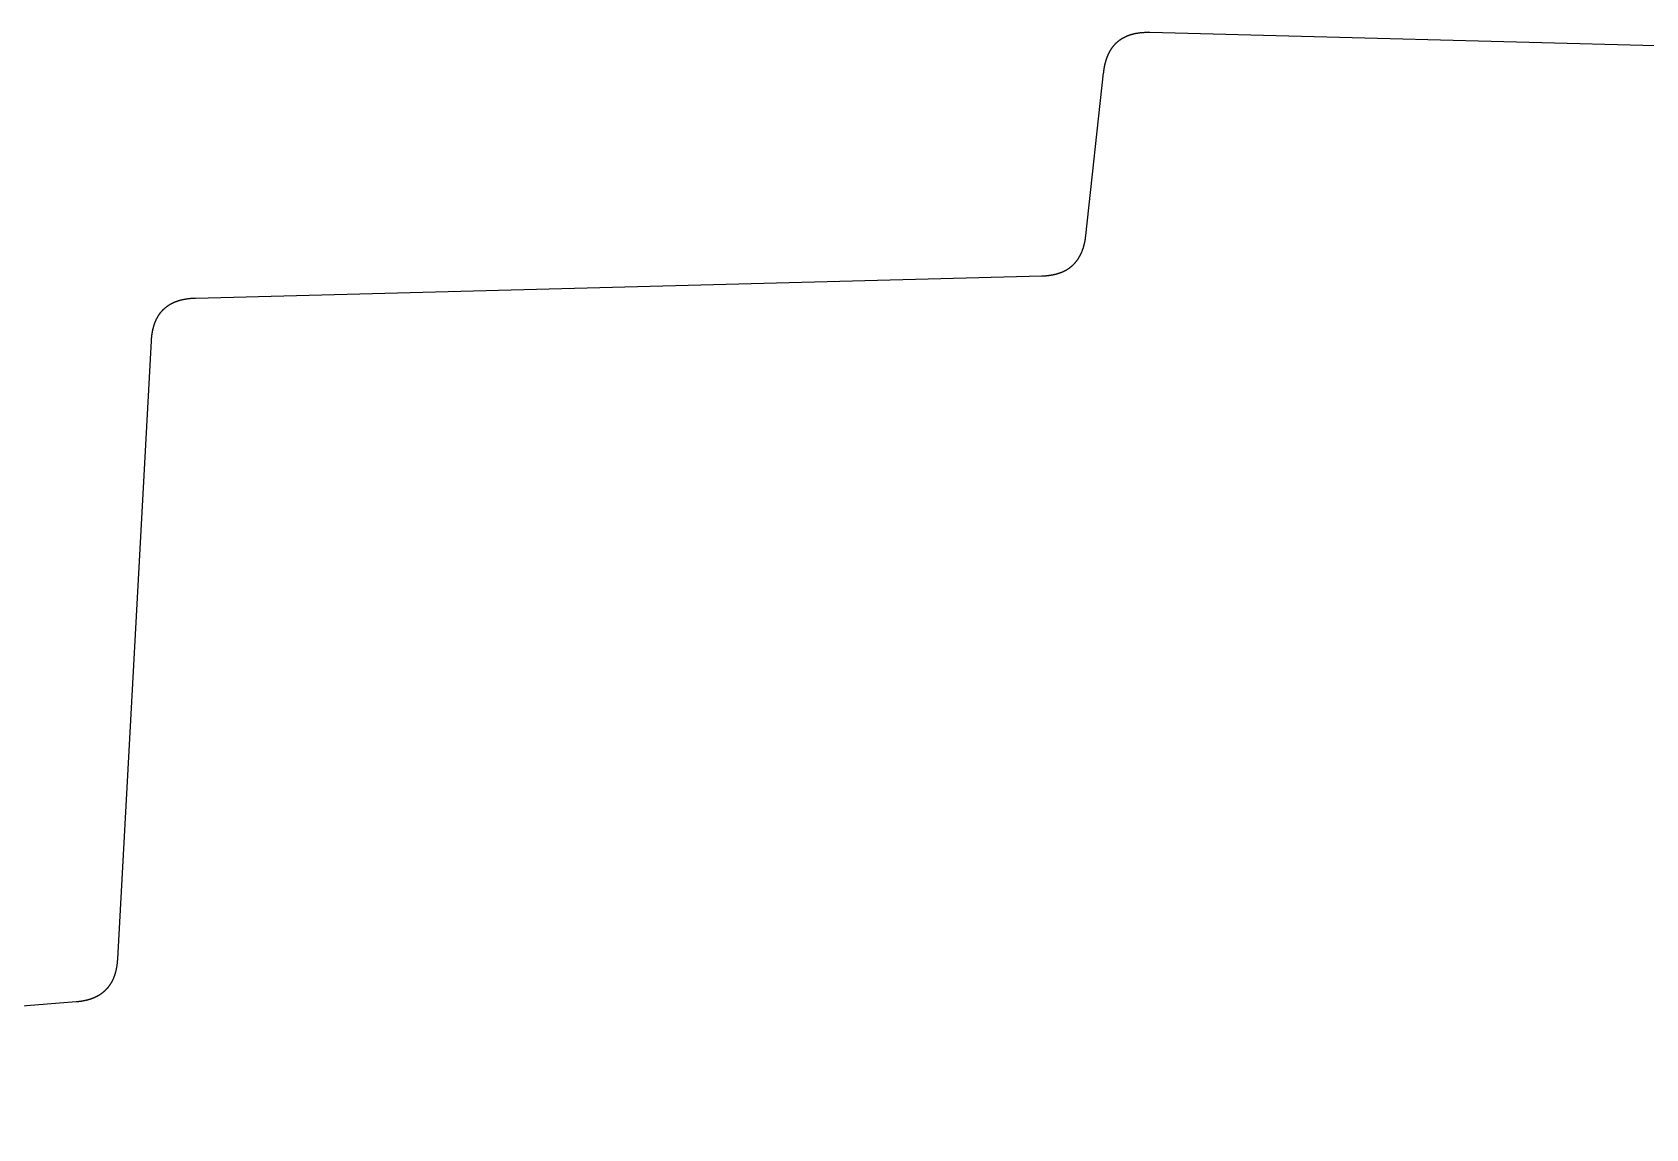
# Model space of a CAD drawing. Extents: x -174 to 104, y -42 to 61.
# Drawn here: x -138.63 to -103.08, y 36.51 to 60.67 of the extents above; entities that cross this region are included whole.
import ezdxf

# ---------------------------------------------------------------- set-up
doc = ezdxf.new("R2010")
doc.units = 0
doc.layers.add('BLACK', color=7, linetype='CONTINUOUS')

msp = doc.modelspace()

# ---------------------------------------------------------------- linework, layer by layer
at = {"layer": 'BLACK', "linetype": 'CONTINUOUS'}
for p, q in [((-114.754469, 60.431567), (-114.751723, 60.434261)), ((-114.751723, 60.434261), (-114.748965, 60.43694)), ((-114.748965, 60.43694), (-114.746194, 60.439604)), ((-114.746194, 60.439604), (-114.743411, 60.442251)), ((-114.743411, 60.442251), (-114.740614, 60.444884)), ((-114.740614, 60.444884), (-114.737805, 60.447501)), ((-114.737805, 60.447501), (-114.734983, 60.450103)), ((-114.734983, 60.450103), (-114.732148, 60.45269)), ((-114.732148, 60.45269), (-114.7293, 60.455261)), ((-114.7293, 60.455261), (-114.726439, 60.457817)), ((-114.726439, 60.457817), (-114.723564, 60.460358)), ((-114.723564, 60.460358), (-114.720677, 60.462884)), ((-114.720677, 60.462884), (-114.717777, 60.465395)), ((-114.717777, 60.465395), (-114.711937, 60.470371)), ((-114.711937, 60.470371), (-114.706043, 60.475288)), ((-114.706043, 60.475288), (-114.700097, 60.480145)), ((-114.700097, 60.480145), (-114.694096, 60.484942)), ((-114.694096, 60.484942), (-114.688042, 60.48968)), ((-114.688042, 60.48968), (-114.681933, 60.494359)), ((-114.681933, 60.494359), (-114.67577, 60.498979)), ((-114.67577, 60.498979), (-114.669551, 60.503541)), ((-114.669551, 60.503541), (-114.663277, 60.508044)), ((-114.663277, 60.508044), (-114.656947, 60.512489)), ((-114.656947, 60.512489), (-114.65056, 60.516875)), ((-114.65056, 60.516875), (-114.644117, 60.521204)), ((-114.644117, 60.521204), (-114.637616, 60.525475)), ((-114.637616, 60.525475), (-114.631058, 60.529687)), ((-114.631058, 60.529687), (-114.624441, 60.533842)), ((-114.624441, 60.533842), (-114.617766, 60.53794)), ((-114.617766, 60.53794), (-114.611032, 60.541979)), ((-114.611032, 60.541979), (-114.604238, 60.545962)), ((-114.604238, 60.545962), (-114.597384, 60.549886)), ((-114.597384, 60.549886), (-114.590469, 60.553753)), ((-114.590469, 60.553753), (-114.583493, 60.557563)), ((-114.583493, 60.557563), (-114.576456, 60.561315)), ((-114.576456, 60.561315), (-114.569356, 60.56501)), ((-114.569356, 60.56501), (-114.562193, 60.568647)), ((-114.562193, 60.568647), (-114.554967, 60.572226)), ((-114.554967, 60.572226), (-114.547677, 60.575748)), ((-114.547677, 60.575748), (-114.540323, 60.579212)), ((-114.540323, 60.579212), (-114.532904, 60.582618)), ((-114.532904, 60.582618), (-114.525419, 60.585966)), ((-114.525419, 60.585966), (-114.517867, 60.589256)), ((-114.517867, 60.589256), (-114.510249, 60.592488)), ((-114.510249, 60.592488), (-114.502564, 60.595661)), ((-114.502564, 60.595661), (-114.49481, 60.598776)), ((-114.49481, 60.598776), (-114.486988, 60.601833)), ((-114.486988, 60.601833), (-114.479096, 60.60483)), ((-114.479096, 60.60483), (-114.471134, 60.607768)), ((-114.471134, 60.607768), (-114.463102, 60.610648)), ((-114.463102, 60.610648), (-114.454998, 60.613467)), ((-114.454998, 60.613467), (-114.446823, 60.616227)), ((-114.446823, 60.616227), (-114.438574, 60.618927)), ((-114.438574, 60.618927), (-114.430253, 60.621566)), ((-114.430253, 60.621566), (-114.421857, 60.624146)), ((-114.421857, 60.624146), (-114.413387, 60.626664)), ((-114.413387, 60.626664), (-114.404841, 60.629121)), ((-114.404841, 60.629121), (-114.396219, 60.631517)), ((-114.396219, 60.631517), (-114.38752, 60.633851)), ((-114.38752, 60.633851), (-114.378744, 60.636122)), ((-114.378744, 60.636122), (-114.369889, 60.638332)), ((-114.369889, 60.638332), (-114.360955, 60.640478)), ((-114.360955, 60.640478), (-114.351942, 60.642562)), ((-114.351942, 60.642562), (-114.342848, 60.644581)), ((-114.342848, 60.644581), (-114.333673, 60.646537)), ((-114.333673, 60.646537), (-114.324415, 60.648428)), ((-114.324415, 60.648428), (-114.315075, 60.650255)), ((-114.315075, 60.650255), (-114.305652, 60.652016)), ((-114.305652, 60.652016), (-114.296144, 60.653712)), ((-114.296144, 60.653712), (-114.286551, 60.655341)), ((-114.286551, 60.655341), (-114.276872, 60.656904)), ((-114.276872, 60.656904), (-114.267106, 60.658399)), ((-114.267106, 60.658399), (-114.257253, 60.659827)), ((-114.257253, 60.659827), (-114.247311, 60.661187)), ((-114.247311, 60.661187), (-114.237281, 60.662478)), ((-114.237281, 60.662478), (-114.22716, 60.6637)), ((-114.22716, 60.6637), (-114.216949, 60.664852)), ((-114.216949, 60.664852), (-114.206646, 60.665934)), ((-114.206646, 60.665934), (-114.196251, 60.666945)), ((-114.196251, 60.666945), (-114.185763, 60.667884)), ((-114.185763, 60.667884), (-114.175181, 60.668752)), ((-114.175181, 60.668752), (-114.164503, 60.669547)), ((-114.164503, 60.669547), (-114.15373, 60.670268)), ((-114.15373, 60.670268), (-114.142861, 60.670916)), ((-114.142861, 60.670916), (-114.131894, 60.67149)), ((-114.131894, 60.67149), (-114.120829, 60.671988)), ((-114.120829, 60.671988), (-114.109664, 60.672411)), ((-114.109664, 60.672411), (-114.0984, 60.672757)), ((-114.0984, 60.672757), (-114.087034, 60.673026)), ((-114.087034, 60.673026), (-114.075567, 60.673218)), ((-114.075567, 60.673218), (-114.063997, 60.673331)), ((-114.063997, 60.673331), (-114.052324, 60.673365)), ((-114.052324, 60.673365), (-114.040546, 60.673319)), ((-114.040546, 60.673319), (-114.028663, 60.673193)), ((-114.028663, 60.673193), (-114.016673, 60.672985)), ((-114.016673, 60.672985), (-114.006506, 60.672747)), ((-114.006506, 60.672747), (-95.837773, 60.196982)), ((-114.966645, 60.073157), (-114.965146, 60.077745)), ((-114.965146, 60.077745), (-114.963635, 60.082304)), ((-114.963635, 60.082304), (-114.96211, 60.086846)), ((-114.96211, 60.086846), (-114.960572, 60.091358)), ((-114.960572, 60.091358), (-114.95902, 60.095854)), ((-114.95902, 60.095854), (-114.957456, 60.100321)), ((-114.957456, 60.100321), (-114.955877, 60.104771)), ((-114.955877, 60.104771), (-114.954287, 60.109193)), ((-114.954287, 60.109193), (-114.952681, 60.113597)), ((-114.952681, 60.113597), (-114.951065, 60.117975)), ((-114.951065, 60.117975), (-114.949433, 60.122334)), ((-114.949433, 60.122334), (-114.947791, 60.126667)), ((-114.947791, 60.126667), (-114.946133, 60.130982)), ((-114.946133, 60.130982), (-114.944464, 60.135271)), ((-114.944464, 60.135271), (-114.942781, 60.139542)), ((-114.942781, 60.139542), (-114.941086, 60.143787)), ((-114.941086, 60.143787), (-114.939377, 60.148015)), ((-114.939377, 60.148015), (-114.937656, 60.152217)), ((-114.937656, 60.152217), (-114.935921, 60.156401)), ((-114.935921, 60.156401), (-114.934175, 60.16056)), ((-114.934175, 60.16056), (-114.932415, 60.164702)), ((-114.932415, 60.164702), (-114.930643, 60.168818)), ((-114.930643, 60.168818), (-114.928857, 60.172918)), ((-114.928857, 60.172918), (-114.927061, 60.176992)), ((-114.927061, 60.176992), (-114.925249, 60.181049)), ((-114.925249, 60.181049), (-114.923427, 60.185081)), ((-114.923427, 60.185081), (-114.921591, 60.189097)), ((-114.921591, 60.189097), (-114.919744, 60.193088)), ((-114.919744, 60.193088), (-114.917882, 60.197063)), ((-114.917882, 60.197063), (-114.91601, 60.201012)), ((-114.91601, 60.201012), (-114.914124, 60.204946)), ((-114.914124, 60.204946), (-114.912227, 60.208855)), ((-114.912227, 60.208855), (-114.910315, 60.212748)), ((-114.910315, 60.212748), (-114.908393, 60.216617)), ((-114.908393, 60.216617), (-114.906457, 60.22047)), ((-114.906457, 60.22047), (-114.904511, 60.224299)), ((-114.904511, 60.224299), (-114.90255, 60.228112)), ((-114.90255, 60.228112), (-114.900578, 60.231901)), ((-114.900578, 60.231901), (-114.898593, 60.235675)), ((-114.898593, 60.235675), (-114.896597, 60.239425)), ((-114.896597, 60.239425), (-114.894587, 60.243159)), ((-114.894587, 60.243159), (-114.892566, 60.24687)), ((-114.892566, 60.24687), (-114.890532, 60.250566)), ((-114.890532, 60.250566), (-114.888487, 60.254239)), ((-114.888487, 60.254239), (-114.886428, 60.257895)), ((-114.886428, 60.257895), (-114.884358, 60.26153)), ((-114.884358, 60.26153), (-114.882275, 60.265149)), ((-114.882275, 60.265149), (-114.880181, 60.268745)), ((-114.880181, 60.268745), (-114.878073, 60.272326)), ((-114.878073, 60.272326), (-114.875955, 60.275885)), ((-114.875955, 60.275885), (-114.873823, 60.279429)), ((-114.873823, 60.279429), (-114.87168, 60.28295)), ((-114.87168, 60.28295), (-114.869524, 60.286457)), ((-114.869524, 60.286457), (-114.867357, 60.289942)), ((-114.867357, 60.289942), (-114.865176, 60.293411)), ((-114.865176, 60.293411), (-114.862985, 60.296859)), ((-114.862985, 60.296859), (-114.86078, 60.300292)), ((-114.86078, 60.300292), (-114.858565, 60.303704)), ((-114.858565, 60.303704), (-114.856336, 60.3071)), ((-114.856336, 60.3071), (-114.854096, 60.310476)), ((-114.854096, 60.310476), (-114.851843, 60.313836)), ((-114.851843, 60.313836), (-114.849579, 60.317177)), ((-114.849579, 60.317177), (-114.847301, 60.320501)), ((-114.847301, 60.320501), (-114.845013, 60.323806)), ((-114.845013, 60.323806), (-114.842712, 60.327095)), ((-114.842712, 60.327095), (-114.840399, 60.330365)), ((-114.840399, 60.330365), (-114.838073, 60.333619)), ((-114.838073, 60.333619), (-114.835737, 60.336854)), ((-114.835737, 60.336854), (-114.833386, 60.340073)), ((-114.833386, 60.340073), (-114.831025, 60.343273)), ((-114.831025, 60.343273), (-114.828651, 60.346458)), ((-114.828651, 60.346458), (-114.826266, 60.349624)), ((-114.826266, 60.349624), (-114.823867, 60.352774)), ((-114.823867, 60.352774), (-114.821457, 60.355906)), ((-114.821457, 60.355906), (-114.819034, 60.359022)), ((-114.819034, 60.359022), (-114.8166, 60.36212)), ((-114.8166, 60.36212), (-114.814153, 60.365202)), ((-114.814153, 60.365202), (-114.811694, 60.368267)), ((-114.811694, 60.368267), (-114.809222, 60.371316)), ((-114.809222, 60.371316), (-114.806739, 60.374347)), ((-114.806739, 60.374347), (-114.804243, 60.377362)), ((-114.804243, 60.377362), (-114.801735, 60.38036)), ((-114.801735, 60.38036), (-114.799214, 60.383343)), ((-114.799214, 60.383343), (-114.796682, 60.386308)), ((-114.796682, 60.386308), (-114.794137, 60.389257)), ((-114.794137, 60.389257), (-114.79158, 60.39219)), ((-114.79158, 60.39219), (-114.78901, 60.395107)), ((-114.78901, 60.395107), (-114.786428, 60.398007)), ((-114.786428, 60.398007), (-114.783833, 60.400892)), ((-114.783833, 60.400892), (-114.781227, 60.403759)), ((-114.781227, 60.403759), (-114.778607, 60.406612)), ((-114.778607, 60.406612), (-114.775975, 60.409447)), ((-114.775975, 60.409447), (-114.773331, 60.412268)), ((-114.773331, 60.412268), (-114.770674, 60.415072)), ((-114.770674, 60.415072), (-114.768004, 60.417861)), ((-114.768004, 60.417861), (-114.765323, 60.420633)), ((-114.765323, 60.420633), (-114.762628, 60.42339)), ((-114.762628, 60.42339), (-114.759921, 60.426131)), ((-114.759921, 60.426131), (-114.757201, 60.428857)), ((-114.757201, 60.428857), (-114.754469, 60.431567)), ((-115.419552, 56.195454), (-115.026739, 59.781964)), ((-115.026739, 59.781964), (-115.026068, 59.787996)), ((-115.026068, 59.787996), (-115.02538, 59.794007)), ((-115.02538, 59.794007), (-115.024676, 59.799979)), ((-115.024676, 59.799979), (-115.023954, 59.805931)), ((-115.023954, 59.805931), (-115.023216, 59.811845)), ((-115.023216, 59.811845), (-115.022461, 59.817739)), ((-115.022461, 59.817739), (-115.02169, 59.823595)), ((-115.02169, 59.823595), (-115.020902, 59.829431)), ((-115.020902, 59.829431), (-115.020099, 59.835229)), ((-115.020099, 59.835229), (-115.019278, 59.841008)), ((-115.019278, 59.841008), (-115.018443, 59.846749)), ((-115.018443, 59.846749), (-115.01759, 59.85247)), ((-115.01759, 59.85247), (-115.016722, 59.858155)), ((-115.016722, 59.858155), (-115.015837, 59.86382)), ((-115.015837, 59.86382), (-115.014938, 59.869449)), ((-115.014938, 59.869449), (-115.014021, 59.875058)), ((-115.014021, 59.875058), (-115.01309, 59.880632)), ((-115.01309, 59.880632), (-115.012142, 59.886185)), ((-115.012142, 59.886185), (-115.011179, 59.891703)), ((-115.011179, 59.891703), (-115.0102, 59.897202)), ((-115.0102, 59.897202), (-115.009207, 59.902666)), ((-115.009207, 59.902666), (-115.008197, 59.90811)), ((-115.008197, 59.90811), (-115.007173, 59.913519)), ((-115.007173, 59.913519), (-115.006132, 59.918909)), ((-115.006132, 59.918909), (-115.005077, 59.924265)), ((-115.005077, 59.924265), (-115.004006, 59.929602)), ((-115.004006, 59.929602), (-115.002922, 59.934904)), ((-115.002922, 59.934904), (-115.00182, 59.940188)), ((-115.00182, 59.940188), (-115.000706, 59.945438)), ((-115.000706, 59.945438), (-114.999574, 59.950669)), ((-114.999574, 59.950669), (-114.99843, 59.955866)), ((-114.99843, 59.955866), (-114.997269, 59.961045)), ((-114.997269, 59.961045), (-114.996095, 59.966191)), ((-114.996095, 59.966191), (-114.994905, 59.971318)), ((-114.994905, 59.971318), (-114.993702, 59.976412)), ((-114.993702, 59.976412), (-114.992483, 59.981488)), ((-114.992483, 59.981488), (-114.991251, 59.986531)), ((-114.991251, 59.986531), (-114.990003, 59.991557)), ((-114.990003, 59.991557), (-114.988742, 59.99655)), ((-114.988742, 59.99655), (-114.987465, 60.001524)), ((-114.987465, 60.001524), (-114.986176, 60.006467)), ((-114.986176, 60.006467), (-114.98487, 60.011392)), ((-114.98487, 60.011392), (-114.983553, 60.016286)), ((-114.983553, 60.016286), (-114.982219, 60.021161)), ((-114.982219, 60.021161), (-114.980873, 60.026006)), ((-114.980873, 60.026006), (-114.979511, 60.030832)), ((-114.979511, 60.030832), (-114.978138, 60.035628)), ((-114.978138, 60.035628), (-114.976748, 60.040406)), ((-114.976748, 60.040406), (-114.975347, 60.045153)), ((-114.975347, 60.045153), (-114.97393, 60.049883)), ((-114.97393, 60.049883), (-114.972501, 60.054583)), ((-114.972501, 60.054583), (-114.971056, 60.059265)), ((-114.971056, 60.059265), (-114.9696, 60.063917)), ((-114.9696, 60.063917), (-114.968128, 60.068552)), ((-114.968128, 60.068552), (-114.966645, 60.073157)), ((-115.423582, 56.161719), (-115.42213, 56.173238)), ((-115.42213, 56.173238), (-115.420744, 56.184867)), ((-115.420744, 56.184867), (-115.419552, 56.195454)), ((-115.519771, 55.80518), (-115.516173, 55.813218)), ((-115.516173, 55.813218), (-115.512626, 55.821335)), ((-115.512626, 55.821335), (-115.509131, 55.829533)), ((-115.509131, 55.829533), (-115.505689, 55.837812)), ((-115.505689, 55.837812), (-115.5023, 55.846173)), ((-115.5023, 55.846173), (-115.498963, 55.854617)), ((-115.498963, 55.854617), (-115.49568, 55.863144)), ((-115.49568, 55.863144), (-115.49245, 55.871756)), ((-115.49245, 55.871756), (-115.489273, 55.880452)), ((-115.489273, 55.880452), (-115.486151, 55.889234)), ((-115.486151, 55.889234), (-115.483083, 55.898103)), ((-115.483083, 55.898103), (-115.480069, 55.907058)), ((-115.480069, 55.907058), (-115.477111, 55.916102)), ((-115.477111, 55.916102), (-115.474207, 55.925235)), ((-115.474207, 55.925235), (-115.471359, 55.934457)), ((-115.471359, 55.934457), (-115.468567, 55.94377)), ((-115.468567, 55.94377), (-115.465831, 55.953174)), ((-115.465831, 55.953174), (-115.463152, 55.96267)), ((-115.463152, 55.96267), (-115.46053, 55.972259)), ((-115.46053, 55.972259), (-115.457966, 55.981941)), ((-115.457966, 55.981941), (-115.455459, 55.991718)), ((-115.455459, 55.991718), (-115.45301, 56.001591)), ((-115.45301, 56.001591), (-115.45062, 56.01156)), ((-115.45062, 56.01156), (-115.448289, 56.021626)), ((-115.448289, 56.021626), (-115.446018, 56.03179)), ((-115.446018, 56.03179), (-115.443807, 56.042052)), ((-115.443807, 56.042052), (-115.441656, 56.052415)), ((-115.441656, 56.052415), (-115.439566, 56.062878)), ((-115.439566, 56.062878), (-115.437537, 56.073442)), ((-115.437537, 56.073442), (-115.435571, 56.084109)), ((-115.435571, 56.084109), (-115.433667, 56.094879)), ((-115.433667, 56.094879), (-115.431825, 56.105753)), ((-115.431825, 56.105753), (-115.430048, 56.116733)), ((-115.430048, 56.116733), (-115.428334, 56.127818)), ((-115.428334, 56.127818), (-115.426685, 56.13901)), ((-115.426685, 56.13901), (-115.4251, 56.15031)), ((-115.4251, 56.15031), (-115.423582, 56.161719)), ((-115.820209, 55.453977), (-115.816844, 55.456104)), ((-115.816844, 55.456104), (-115.813496, 55.458243)), ((-115.813496, 55.458243), (-115.810162, 55.460398)), ((-115.810162, 55.460398), (-115.806845, 55.462566)), ((-115.806845, 55.462566), (-115.803541, 55.464749)), ((-115.803541, 55.464749), (-115.800254, 55.466945)), ((-115.800254, 55.466945), (-115.796981, 55.469155)), ((-115.796981, 55.469155), (-115.793724, 55.471379)), ((-115.793724, 55.471379), (-115.79048, 55.473618)), ((-115.79048, 55.473618), (-115.787253, 55.47587)), ((-115.787253, 55.47587), (-115.784039, 55.478137)), ((-115.784039, 55.478137), (-115.780841, 55.480417)), ((-115.780841, 55.480417), (-115.777656, 55.482712)), ((-115.777656, 55.482712), (-115.774488, 55.48502)), ((-115.774488, 55.48502), (-115.771333, 55.487343)), ((-115.771333, 55.487343), (-115.768193, 55.48968)), ((-115.768193, 55.48968), (-115.765067, 55.492032)), ((-115.765067, 55.492032), (-115.761956, 55.494397)), ((-115.761956, 55.494397), (-115.758859, 55.496776)), ((-115.758859, 55.496776), (-115.755777, 55.49917)), ((-115.755777, 55.49917), (-115.752709, 55.501578)), ((-115.752709, 55.501578), (-115.749655, 55.504)), ((-115.749655, 55.504), (-115.746615, 55.506437)), ((-115.746615, 55.506437), (-115.74359, 55.508888)), ((-115.74359, 55.508888), (-115.740578, 55.511353)), ((-115.740578, 55.511353), (-115.737581, 55.513832)), ((-115.737581, 55.513832), (-115.734597, 55.516326)), ((-115.734597, 55.516326), (-115.731627, 55.518835)), ((-115.731627, 55.518835), (-115.728672, 55.521358)), ((-115.728672, 55.521358), (-115.72573, 55.523895)), ((-115.72573, 55.523895), (-115.722802, 55.526446)), ((-115.722802, 55.526446), (-115.719888, 55.529013)), ((-115.719888, 55.529013), (-115.716987, 55.531594)), ((-115.716987, 55.531594), (-115.7141, 55.534189)), ((-115.7141, 55.534189), (-115.711227, 55.536799)), ((-115.711227, 55.536799), (-115.708368, 55.539424)), ((-115.708368, 55.539424), (-115.705522, 55.542063)), ((-115.705522, 55.542063), (-115.69987, 55.547386)), ((-115.69987, 55.547386), (-115.694273, 55.552768)), ((-115.694273, 55.552768), (-115.688729, 55.55821)), ((-115.688729, 55.55821), (-115.683238, 55.563711)), ((-115.683238, 55.563711), (-115.677801, 55.569273)), ((-115.677801, 55.569273), (-115.672416, 55.574895)), ((-115.672416, 55.574895), (-115.667084, 55.580578)), ((-115.667084, 55.580578), (-115.661804, 55.586322)), ((-115.661804, 55.586322), (-115.656576, 55.592127)), ((-115.656576, 55.592127), (-115.6514, 55.597995)), ((-115.6514, 55.597995), (-115.646276, 55.603924)), ((-115.646276, 55.603924), (-115.641203, 55.609917)), ((-115.641203, 55.609917), (-115.636182, 55.615973)), ((-115.636182, 55.615973), (-115.631212, 55.622092)), ((-115.631212, 55.622092), (-115.626293, 55.628275)), ((-115.626293, 55.628275), (-115.621425, 55.634523)), ((-115.621425, 55.634523), (-115.616607, 55.640836)), ((-115.616607, 55.640836), (-115.611841, 55.647214)), ((-115.611841, 55.647214), (-115.607125, 55.653658)), ((-115.607125, 55.653658), (-115.60246, 55.660169)), ((-115.60246, 55.660169), (-115.597846, 55.666746)), ((-115.597846, 55.666746), (-115.593281, 55.673391)), ((-115.593281, 55.673391), (-115.588768, 55.680104)), ((-115.588768, 55.680104), (-115.584304, 55.686885)), ((-115.584304, 55.686885), (-115.579892, 55.693736)), ((-115.579892, 55.693736), (-115.575529, 55.700656)), ((-115.575529, 55.700656), (-115.571217, 55.707646)), ((-115.571217, 55.707646), (-115.566955, 55.714707)), ((-115.566955, 55.714707), (-115.562744, 55.721839)), ((-115.562744, 55.721839), (-115.558583, 55.729043)), ((-115.558583, 55.729043), (-115.554473, 55.73632)), ((-115.554473, 55.73632), (-115.550413, 55.74367)), ((-115.550413, 55.74367), (-115.546404, 55.751094)), ((-115.546404, 55.751094), (-115.542446, 55.758592)), ((-115.542446, 55.758592), (-115.538539, 55.766165)), ((-115.538539, 55.766165), (-115.534683, 55.773814)), ((-115.534683, 55.773814), (-115.530878, 55.781539)), ((-115.530878, 55.781539), (-115.527124, 55.789342)), ((-115.527124, 55.789342), (-115.523422, 55.797222)), ((-115.523422, 55.797222), (-115.519771, 55.80518)), ((-135.034685, 54.816375), (-116.38743, 55.30467)), ((-116.38743, 55.30467), (-116.381504, 55.304835)), ((-116.381504, 55.304835), (-116.375596, 55.30502)), ((-116.375596, 55.30502), (-116.369724, 55.305224)), ((-116.369724, 55.305224), (-116.363869, 55.305447)), ((-116.363869, 55.305447), (-116.358049, 55.305688)), ((-116.358049, 55.305688), (-116.352247, 55.305949)), ((-116.352247, 55.305949), (-116.346479, 55.306229)), ((-116.346479, 55.306229), (-116.340729, 55.306528)), ((-116.340729, 55.306528), (-116.335014, 55.306844)), ((-116.335014, 55.306844), (-116.329316, 55.307181)), ((-116.329316, 55.307181), (-116.323651, 55.307535)), ((-116.323651, 55.307535), (-116.318004, 55.307908)), ((-116.318004, 55.307908), (-116.312391, 55.308299)), ((-116.312391, 55.308299), (-116.306795, 55.308708)), ((-116.306795, 55.308708), (-116.301232, 55.309136)), ((-116.301232, 55.309136), (-116.295687, 55.309582)), ((-116.295687, 55.309582), (-116.290174, 55.310045)), ((-116.290174, 55.310045), (-116.284679, 55.310528)), ((-116.284679, 55.310528), (-116.279216, 55.311027)), ((-116.279216, 55.311027), (-116.27377, 55.311545)), ((-116.27377, 55.311545), (-116.268356, 55.31208)), ((-116.268356, 55.31208), (-116.26296, 55.312633)), ((-116.26296, 55.312633), (-116.257595, 55.313204)), ((-116.257595, 55.313204), (-116.252247, 55.313792)), ((-116.252247, 55.313792), (-116.24693, 55.314398)), ((-116.24693, 55.314398), (-116.24163, 55.315021)), ((-116.24163, 55.315021), (-116.236362, 55.315661)), ((-116.236362, 55.315661), (-116.23111, 55.316319)), ((-116.23111, 55.316319), (-116.225889, 55.316994)), ((-116.225889, 55.316994), (-116.220684, 55.317686)), ((-116.220684, 55.317686), (-116.215511, 55.318395)), ((-116.215511, 55.318395), (-116.210353, 55.319122)), ((-116.210353, 55.319122), (-116.205226, 55.319864)), ((-116.205226, 55.319864), (-116.200115, 55.320624)), ((-116.200115, 55.320624), (-116.195034, 55.321401)), ((-116.195034, 55.321401), (-116.18997, 55.322195)), ((-116.18997, 55.322195), (-116.184935, 55.323004)), ((-116.184935, 55.323004), (-116.179916, 55.323831)), ((-116.179916, 55.323831), (-116.174926, 55.324674)), ((-116.174926, 55.324674), (-116.169953, 55.325534)), ((-116.169953, 55.325534), (-116.165008, 55.32641)), ((-116.165008, 55.32641), (-116.16008, 55.327303)), ((-116.16008, 55.327303), (-116.15518, 55.328211)), ((-116.15518, 55.328211), (-116.150296, 55.329136)), ((-116.150296, 55.329136), (-116.14544, 55.330077)), ((-116.14544, 55.330077), (-116.1406, 55.331035)), ((-116.1406, 55.331035), (-116.135789, 55.332008)), ((-116.135789, 55.332008), (-116.130993, 55.332998)), ((-116.130993, 55.332998), (-116.126224, 55.334002)), ((-116.126224, 55.334002), (-116.121472, 55.335024)), ((-116.121472, 55.335024), (-116.116746, 55.336061)), ((-116.116746, 55.336061), (-116.112037, 55.337114)), ((-116.112037, 55.337114), (-116.107354, 55.338182)), ((-116.107354, 55.338182), (-116.102687, 55.339267)), ((-116.102687, 55.339267), (-116.098047, 55.340366)), ((-116.098047, 55.340366), (-116.093422, 55.341482)), ((-116.093422, 55.341482), (-116.088824, 55.342613)), ((-116.088824, 55.342613), (-116.084241, 55.34376)), ((-116.084241, 55.34376), (-116.079684, 55.344921)), ((-116.079684, 55.344921), (-116.075142, 55.346099)), ((-116.075142, 55.346099), (-116.070626, 55.347291)), ((-116.070626, 55.347291), (-116.066126, 55.3485)), ((-116.066126, 55.3485), (-116.061651, 55.349723)), ((-116.061651, 55.349723), (-116.057191, 55.350962)), ((-116.057191, 55.350962), (-116.052756, 55.352215)), ((-116.052756, 55.352215), (-116.048337, 55.353484)), ((-116.048337, 55.353484), (-116.043942, 55.354767)), ((-116.043942, 55.354767), (-116.039563, 55.356067)), ((-116.039563, 55.356067), (-116.035208, 55.35738)), ((-116.035208, 55.35738), (-116.030868, 55.358709)), ((-116.030868, 55.358709), (-116.026552, 55.360052)), ((-116.026552, 55.360052), (-116.022252, 55.361412)), ((-116.022252, 55.361412), (-116.017975, 55.362784)), ((-116.017975, 55.362784), (-116.013713, 55.364173)), ((-116.013713, 55.364173), (-116.009475, 55.365575)), ((-116.009475, 55.365575), (-116.005252, 55.366994)), ((-116.005252, 55.366994), (-116.001052, 55.368426)), ((-116.001052, 55.368426), (-115.996867, 55.369873)), ((-115.996867, 55.369873), (-115.992705, 55.371334)), ((-115.992705, 55.371334), (-115.988557, 55.372811)), ((-115.988557, 55.372811), (-115.984433, 55.374301)), ((-115.984433, 55.374301), (-115.980323, 55.375808)), ((-115.980323, 55.375808), (-115.976236, 55.377327)), ((-115.976236, 55.377327), (-115.972163, 55.378862)), ((-115.972163, 55.378862), (-115.968113, 55.38041)), ((-115.968113, 55.38041), (-115.964077, 55.381974)), ((-115.964077, 55.381974), (-115.960063, 55.383551)), ((-115.960063, 55.383551), (-115.956063, 55.385143)), ((-115.956063, 55.385143), (-115.952086, 55.386749)), ((-115.952086, 55.386749), (-115.948122, 55.38837)), ((-115.948122, 55.38837), (-115.94418, 55.390005)), ((-115.94418, 55.390005), (-115.940253, 55.391654)), ((-115.940253, 55.391654), (-115.936346, 55.393317)), ((-115.936346, 55.393317), (-115.932454, 55.394995)), ((-115.932454, 55.394995), (-115.928583, 55.396687)), ((-115.928583, 55.396687), (-115.924726, 55.398393)), ((-115.924726, 55.398393), (-115.92089, 55.400113)), ((-115.92089, 55.400113), (-115.917068, 55.401848)), ((-115.917068, 55.401848), (-115.913267, 55.403596)), ((-115.913267, 55.403596), (-115.909479, 55.405359)), ((-115.909479, 55.405359), (-115.905712, 55.407135)), ((-115.905712, 55.407135), (-115.901959, 55.408926)), ((-115.901959, 55.408926), (-115.898225, 55.41073)), ((-115.898225, 55.41073), (-115.894506, 55.41255)), ((-115.894506, 55.41255), (-115.890806, 55.414382)), ((-115.890806, 55.414382), (-115.887121, 55.41623)), ((-115.887121, 55.41623), (-115.883454, 55.41809)), ((-115.883454, 55.41809), (-115.879802, 55.419966)), ((-115.879802, 55.419966), (-115.876169, 55.421854)), ((-115.876169, 55.421854), (-115.872549, 55.423758)), ((-115.872549, 55.423758), (-115.868949, 55.425674)), ((-115.868949, 55.425674), (-115.865362, 55.427605)), ((-115.865362, 55.427605), (-115.861795, 55.42955)), ((-115.861795, 55.42955), (-115.858241, 55.431509)), ((-115.858241, 55.431509), (-115.854705, 55.433481)), ((-115.854705, 55.433481), (-115.851183, 55.435469)), ((-115.851183, 55.435469), (-115.847679, 55.437469)), ((-115.847679, 55.437469), (-115.84419, 55.439484)), ((-115.84419, 55.439484), (-115.840718, 55.441512)), ((-115.840718, 55.441512), (-115.837259, 55.443555)), ((-115.837259, 55.443555), (-115.833819, 55.445611)), ((-115.833819, 55.445611), (-115.830392, 55.447682)), ((-115.830392, 55.447682), (-115.826983, 55.449766)), ((-115.826983, 55.449766), (-115.823587, 55.451865)), ((-115.823587, 55.451865), (-115.820209, 55.453977)), ((-135.457717, 54.742274), (-135.449484, 54.745304)), ((-135.449484, 54.745304), (-135.441174, 54.748276)), ((-135.441174, 54.748276), (-135.432785, 54.751192)), ((-135.432785, 54.751192), (-135.424317, 54.75405)), ((-135.424317, 54.75405), (-135.415769, 54.756851)), ((-135.415769, 54.756851), (-135.40714, 54.759594)), ((-135.40714, 54.759594), (-135.39843, 54.762279)), ((-135.39843, 54.762279), (-135.389638, 54.764905)), ((-135.389638, 54.764905), (-135.380762, 54.767473)), ((-135.380762, 54.767473), (-135.371803, 54.769981)), ((-135.371803, 54.769981), (-135.362759, 54.77243)), ((-135.362759, 54.77243), (-135.353631, 54.774819)), ((-135.353631, 54.774819), (-135.344416, 54.777148)), ((-135.344416, 54.777148), (-135.335114, 54.779416)), ((-135.335114, 54.779416), (-135.325725, 54.781623)), ((-135.325725, 54.781623), (-135.316247, 54.783768)), ((-135.316247, 54.783768), (-135.30668, 54.785852)), ((-135.30668, 54.785852), (-135.297022, 54.787873)), ((-135.297022, 54.787873), (-135.287274, 54.789832)), ((-135.287274, 54.789832), (-135.277434, 54.791727)), ((-135.277434, 54.791727), (-135.267502, 54.793558)), ((-135.267502, 54.793558), (-135.257476, 54.795325)), ((-135.257476, 54.795325), (-135.247356, 54.797028)), ((-135.247356, 54.797028), (-135.237141, 54.798665)), ((-135.237141, 54.798665), (-135.22683, 54.800236)), ((-135.22683, 54.800236), (-135.216422, 54.801741)), ((-135.216422, 54.801741), (-135.205917, 54.80318)), ((-135.205917, 54.80318), (-135.195313, 54.804551)), ((-135.195313, 54.804551), (-135.184609, 54.805854)), ((-135.184609, 54.805854), (-135.173805, 54.807088)), ((-135.173805, 54.807088), (-135.1629, 54.808254)), ((-135.1629, 54.808254), (-135.151893, 54.80935)), ((-135.151893, 54.80935), (-135.140783, 54.810375)), ((-135.140783, 54.810375), (-135.129569, 54.81133)), ((-135.129569, 54.81133), (-135.11825, 54.812213)), ((-135.11825, 54.812213), (-135.106826, 54.813024)), ((-135.106826, 54.813024), (-135.095294, 54.813762)), ((-135.095294, 54.813762), (-135.083656, 54.814427)), ((-135.083656, 54.814427), (-135.071909, 54.815018)), ((-135.071909, 54.815018), (-135.060052, 54.815534)), ((-135.060052, 54.815534), (-135.048085, 54.815975)), ((-135.048085, 54.815975), (-135.036007, 54.81634)), ((-135.036007, 54.81634), (-135.034685, 54.816375)), ((-135.875675, 54.387386), (-135.873688, 54.39097)), ((-135.873688, 54.39097), (-135.87169, 54.394534)), ((-135.87169, 54.394534), (-135.869677, 54.398083)), ((-135.869677, 54.398083), (-135.867652, 54.401612)), ((-135.867652, 54.401612), (-135.865613, 54.405126)), ((-135.865613, 54.405126), (-135.863562, 54.40862)), ((-135.863562, 54.40862), (-135.861497, 54.412099)), ((-135.861497, 54.412099), (-135.85942, 54.415559)), ((-135.85942, 54.415559), (-135.857329, 54.419004)), ((-135.857329, 54.419004), (-135.855226, 54.42243)), ((-135.855226, 54.42243), (-135.853108, 54.42584)), ((-135.853108, 54.42584), (-135.850979, 54.429232)), ((-135.850979, 54.429232), (-135.848836, 54.432609)), ((-135.848836, 54.432609), (-135.84668, 54.435967)), ((-135.84668, 54.435967), (-135.844511, 54.439311)), ((-135.844511, 54.439311), (-135.842329, 54.442636)), ((-135.842329, 54.442636), (-135.840134, 54.445946)), ((-135.840134, 54.445946), (-135.837926, 54.449238)), ((-135.837926, 54.449238), (-135.835705, 54.452515)), ((-135.835705, 54.452515), (-135.833471, 54.455774)), ((-135.833471, 54.455774), (-135.831223, 54.459019)), ((-135.831223, 54.459019), (-135.828963, 54.462245)), ((-135.828963, 54.462245), (-135.826689, 54.465457)), ((-135.826689, 54.465457), (-135.824403, 54.468651)), ((-135.824403, 54.468651), (-135.822103, 54.471831)), ((-135.822103, 54.471831), (-135.819791, 54.474993)), ((-135.819791, 54.474993), (-135.817464, 54.478141)), ((-135.817464, 54.478141), (-135.815126, 54.481272)), ((-135.815126, 54.481272), (-135.812773, 54.484388)), ((-135.812773, 54.484388), (-135.810408, 54.487487)), ((-135.810408, 54.487487), (-135.808029, 54.490571)), ((-135.808029, 54.490571), (-135.805638, 54.493639)), ((-135.805638, 54.493639), (-135.803233, 54.496692)), ((-135.803233, 54.496692), (-135.800815, 54.499729)), ((-135.800815, 54.499729), (-135.798383, 54.502751)), ((-135.798383, 54.502751), (-135.795939, 54.505757)), ((-135.795939, 54.505757), (-135.79348, 54.508748)), ((-135.79348, 54.508748), (-135.79101, 54.511723)), ((-135.79101, 54.511723), (-135.788525, 54.514684)), ((-135.788525, 54.514684), (-135.786027, 54.517628)), ((-135.786027, 54.517628), (-135.783515, 54.520559)), ((-135.783515, 54.520559), (-135.780991, 54.523473)), ((-135.780991, 54.523473), (-135.778453, 54.526373)), ((-135.778453, 54.526373), (-135.775901, 54.529257)), ((-135.775901, 54.529257), (-135.773336, 54.532127)), ((-135.773336, 54.532127), (-135.770758, 54.534982)), ((-135.770758, 54.534982), (-135.768166, 54.537822)), ((-135.768166, 54.537822), (-135.76556, 54.540647)), ((-135.76556, 54.540647), (-135.762941, 54.543458)), ((-135.762941, 54.543458), (-135.760308, 54.546253)), ((-135.760308, 54.546253), (-135.757662, 54.549034)), ((-135.757662, 54.549034), (-135.755002, 54.5518)), ((-135.755002, 54.5518), (-135.752328, 54.554552)), ((-135.752328, 54.554552), (-135.749641, 54.557289)), ((-135.749641, 54.557289), (-135.746939, 54.560012)), ((-135.746939, 54.560012), (-135.744224, 54.56272)), ((-135.744224, 54.56272), (-135.741495, 54.565413)), ((-135.741495, 54.565413), (-135.738753, 54.568092)), ((-135.738753, 54.568092), (-135.735996, 54.570757)), ((-135.735996, 54.570757), (-135.730441, 54.576044)), ((-135.730441, 54.576044), (-135.72483, 54.581273)), ((-135.72483, 54.581273), (-135.719162, 54.586446)), ((-135.719162, 54.586446), (-135.713438, 54.591562)), ((-135.713438, 54.591562), (-135.707656, 54.596622)), ((-135.707656, 54.596622), (-135.701817, 54.601626)), ((-135.701817, 54.601626), (-135.695921, 54.606574)), ((-135.695921, 54.606574), (-135.689966, 54.611466)), ((-135.689966, 54.611466), (-135.683953, 54.616303)), ((-135.683953, 54.616303), (-135.67788, 54.621085)), ((-135.67788, 54.621085), (-135.671748, 54.625811)), ((-135.671748, 54.625811), (-135.665557, 54.630483)), ((-135.665557, 54.630483), (-135.659305, 54.6351)), ((-135.659305, 54.6351), (-135.652993, 54.639662)), ((-135.652993, 54.639662), (-135.646619, 54.644169)), ((-135.646619, 54.644169), (-135.640184, 54.648622)), ((-135.640184, 54.648622), (-135.633687, 54.653021)), ((-135.633687, 54.653021), (-135.627127, 54.657366)), ((-135.627127, 54.657366), (-135.620504, 54.661656)), ((-135.620504, 54.661656), (-135.613818, 54.665892)), ((-135.613818, 54.665892), (-135.607067, 54.670073)), ((-135.607067, 54.670073), (-135.600252, 54.674201)), ((-135.600252, 54.674201), (-135.593372, 54.678275)), ((-135.593372, 54.678275), (-135.586426, 54.682294)), ((-135.586426, 54.682294), (-135.579414, 54.686259)), ((-135.579414, 54.686259), (-135.572335, 54.690171)), ((-135.572335, 54.690171), (-135.565188, 54.694027)), ((-135.565188, 54.694027), (-135.557974, 54.69783)), ((-135.557974, 54.69783), (-135.550691, 54.701578)), ((-135.550691, 54.701578), (-135.543338, 54.705272)), ((-135.543338, 54.705272), (-135.535916, 54.708911)), ((-135.535916, 54.708911), (-135.528424, 54.712496)), ((-135.528424, 54.712496), (-135.520861, 54.716026)), ((-135.520861, 54.716026), (-135.513225, 54.719501)), ((-135.513225, 54.719501), (-135.505518, 54.722921)), ((-135.505518, 54.722921), (-135.497737, 54.726285)), ((-135.497737, 54.726285), (-135.489883, 54.729595)), ((-135.489883, 54.729595), (-135.481955, 54.732849)), ((-135.481955, 54.732849), (-135.473951, 54.736046)), ((-135.473951, 54.736046), (-135.465872, 54.739188)), ((-135.465872, 54.739188), (-135.457717, 54.742274)), ((-135.990794, 54.030573), (-135.989968, 54.035881)), ((-135.989968, 54.035881), (-135.989124, 54.041171)), ((-135.989124, 54.041171), (-135.988265, 54.046428)), ((-135.988265, 54.046428), (-135.987389, 54.051667)), ((-135.987389, 54.051667), (-135.986499, 54.056874)), ((-135.986499, 54.056874), (-135.98559, 54.062063)), ((-135.98559, 54.062063), (-135.984668, 54.06722)), ((-135.984668, 54.06722), (-135.983728, 54.07236)), ((-135.983728, 54.07236), (-135.982773, 54.077467)), ((-135.982773, 54.077467), (-135.981801, 54.082558)), ((-135.981801, 54.082558), (-135.980815, 54.087616)), ((-135.980815, 54.087616), (-135.979812, 54.092658)), ((-135.979812, 54.092658), (-135.978795, 54.097668)), ((-135.978795, 54.097668), (-135.977761, 54.102661)), ((-135.977761, 54.102661), (-135.976713, 54.107624)), ((-135.976713, 54.107624), (-135.975648, 54.112569)), ((-135.975648, 54.112569), (-135.974569, 54.117483)), ((-135.974569, 54.117483), (-135.973473, 54.122381)), ((-135.973473, 54.122381), (-135.972363, 54.127249)), ((-135.972363, 54.127249), (-135.971237, 54.132099)), ((-135.971237, 54.132099), (-135.970097, 54.13692)), ((-135.970097, 54.13692), (-135.968941, 54.141724)), ((-135.968941, 54.141724), (-135.967771, 54.146498)), ((-135.967771, 54.146498), (-135.966585, 54.151256)), ((-135.966585, 54.151256), (-135.965385, 54.155985)), ((-135.965385, 54.155985), (-135.964169, 54.160696)), ((-135.964169, 54.160696), (-135.96294, 54.165379)), ((-135.96294, 54.165379), (-135.961694, 54.170046)), ((-135.961694, 54.170046), (-135.960435, 54.174684)), ((-135.960435, 54.174684), (-135.95916, 54.179305)), ((-135.95916, 54.179305), (-135.957872, 54.183899)), ((-135.957872, 54.183899), (-135.956568, 54.188476)), ((-135.956568, 54.188476), (-135.955251, 54.193025)), ((-135.955251, 54.193025), (-135.953918, 54.197557)), ((-135.953918, 54.197557), (-135.952572, 54.202063)), ((-135.952572, 54.202063), (-135.95121, 54.206551)), ((-135.95121, 54.206551), (-135.949835, 54.211013)), ((-135.949835, 54.211013), (-135.948444, 54.215459)), ((-135.948444, 54.215459), (-135.947041, 54.219877)), ((-135.947041, 54.219877), (-135.945622, 54.22428)), ((-135.945622, 54.22428), (-135.944191, 54.228656)), ((-135.944191, 54.228656), (-135.942743, 54.233016)), ((-135.942743, 54.233016), (-135.941284, 54.23735)), ((-135.941284, 54.23735), (-135.939808, 54.241667)), ((-135.939808, 54.241667), (-135.93832, 54.245959)), ((-135.93832, 54.245959), (-135.936817, 54.250235)), ((-135.936817, 54.250235), (-135.935301, 54.254486)), ((-135.935301, 54.254486), (-135.93377, 54.25872)), ((-135.93377, 54.25872), (-135.932227, 54.262929)), ((-135.932227, 54.262929), (-135.930668, 54.267123)), ((-135.930668, 54.267123), (-135.929097, 54.271291)), ((-135.929097, 54.271291), (-135.927511, 54.275444)), ((-135.927511, 54.275444), (-135.925912, 54.279572)), ((-135.925912, 54.279572), (-135.924299, 54.283684)), ((-135.924299, 54.283684), (-135.922673, 54.287772)), ((-135.922673, 54.287772), (-135.921032, 54.291845)), ((-135.921032, 54.291845), (-135.919379, 54.295893)), ((-135.919379, 54.295893), (-135.917711, 54.299926)), ((-135.917711, 54.299926), (-135.916031, 54.303935)), ((-135.916031, 54.303935), (-135.914335, 54.307928)), ((-135.914335, 54.307928), (-135.912628, 54.311899)), ((-135.912628, 54.311899), (-135.910906, 54.315853)), ((-135.910906, 54.315853), (-135.909172, 54.319785)), ((-135.909172, 54.319785), (-135.907423, 54.323701)), ((-135.907423, 54.323701), (-135.905663, 54.327594)), ((-135.905663, 54.327594), (-135.903887, 54.331472)), ((-135.903887, 54.331472), (-135.9021, 54.335327)), ((-135.9021, 54.335327), (-135.900297, 54.339167)), ((-135.900297, 54.339167), (-135.898483, 54.342985)), ((-135.898483, 54.342985), (-135.896655, 54.346788)), ((-135.896655, 54.346788), (-135.894814, 54.350568)), ((-135.894814, 54.350568), (-135.892959, 54.354334)), ((-135.892959, 54.354334), (-135.891092, 54.358077)), ((-135.891092, 54.358077), (-135.88921, 54.361806)), ((-135.88921, 54.361806), (-135.887316, 54.365513)), ((-135.887316, 54.365513), (-135.885408, 54.369205)), ((-135.885408, 54.369205), (-135.883489, 54.372876)), ((-135.883489, 54.372876), (-135.881554, 54.376532)), ((-135.881554, 54.376532), (-135.879608, 54.380166)), ((-135.879608, 54.380166), (-135.877647, 54.383786)), ((-135.877647, 54.383786), (-135.875675, 54.387386)), ((-136.748118, 40.254574), (-136.00703, 53.871063)), ((-136.00703, 53.871063), (-136.00669, 53.877129)), ((-136.00669, 53.877129), (-136.006331, 53.883175)), ((-136.006331, 53.883175), (-136.005954, 53.889183)), ((-136.005954, 53.889183), (-136.005558, 53.895173)), ((-136.005558, 53.895173), (-136.005145, 53.901124)), ((-136.005145, 53.901124), (-136.004713, 53.907057)), ((-136.004713, 53.907057), (-136.004263, 53.912952)), ((-136.004263, 53.912952), (-136.003795, 53.918829)), ((-136.003795, 53.918829), (-136.00331, 53.924668)), ((-136.00331, 53.924668), (-136.002806, 53.930489)), ((-136.002806, 53.930489), (-136.002286, 53.936274)), ((-136.002286, 53.936274), (-136.001747, 53.942039)), ((-136.001747, 53.942039), (-136.001191, 53.947769)), ((-136.001191, 53.947769), (-136.000617, 53.953479)), ((-136.000617, 53.953479), (-136.000026, 53.959155)), ((-136.000026, 53.959155), (-135.999417, 53.964811)), ((-135.999417, 53.964811), (-135.998792, 53.970433)), ((-135.998792, 53.970433), (-135.998149, 53.976035)), ((-135.998149, 53.976035), (-135.997489, 53.981603)), ((-135.997489, 53.981603), (-135.996812, 53.987153)), ((-135.996812, 53.987153), (-135.996119, 53.992668)), ((-135.996119, 53.992668), (-135.995408, 53.998164)), ((-135.995408, 53.998164), (-135.994681, 54.003627)), ((-135.994681, 54.003627), (-135.993936, 54.009071)), ((-135.993936, 54.009071), (-135.993176, 54.014481)), ((-135.993176, 54.014481), (-135.992398, 54.019874)), ((-135.992398, 54.019874), (-135.991605, 54.025233)), ((-135.991605, 54.025233), (-135.990794, 54.030573)), ((-136.755798, 40.161306), (-136.754604, 40.17235)), ((-136.754604, 40.17235), (-136.75348, 40.183495)), ((-136.75348, 40.183495), (-136.752426, 40.194744)), ((-136.752426, 40.194744), (-136.751442, 40.206097)), ((-136.751442, 40.206097), (-136.75053, 40.217555)), ((-136.75053, 40.217555), (-136.74969, 40.229119)), ((-136.74969, 40.229119), (-136.748923, 40.24079)), ((-136.748923, 40.24079), (-136.748228, 40.252568)), ((-136.748228, 40.252568), (-136.748118, 40.254574)), ((-136.847877, 39.809249), (-136.844376, 39.817008)), ((-136.844376, 39.817008), (-136.84093, 39.82484)), ((-136.84093, 39.82484), (-136.83754, 39.832745)), ((-136.83754, 39.832745), (-136.834204, 39.840725)), ((-136.834204, 39.840725), (-136.830924, 39.848779)), ((-136.830924, 39.848779), (-136.8277, 39.856909)), ((-136.8277, 39.856909), (-136.824532, 39.865114)), ((-136.824532, 39.865114), (-136.82142, 39.873397)), ((-136.82142, 39.873397), (-136.818365, 39.881757)), ((-136.818365, 39.881757), (-136.815366, 39.890196)), ((-136.815366, 39.890196), (-136.812424, 39.898713)), ((-136.812424, 39.898713), (-136.809539, 39.90731)), ((-136.809539, 39.90731), (-136.806712, 39.915987)), ((-136.806712, 39.915987), (-136.803942, 39.924746)), ((-136.803942, 39.924746), (-136.801231, 39.933586)), ((-136.801231, 39.933586), (-136.798578, 39.942509)), ((-136.798578, 39.942509), (-136.795984, 39.951516)), ((-136.795984, 39.951516), (-136.793449, 39.960606)), ((-136.793449, 39.960606), (-136.790974, 39.969782)), ((-136.790974, 39.969782), (-136.788558, 39.979043)), ((-136.788558, 39.979043), (-136.786202, 39.98839)), ((-136.786202, 39.98839), (-136.783908, 39.997825)), ((-136.783908, 39.997825), (-136.781674, 40.007348)), ((-136.781674, 40.007348), (-136.779501, 40.016959)), ((-136.779501, 40.016959), (-136.777391, 40.02666)), ((-136.777391, 40.02666), (-136.775343, 40.036452)), ((-136.775343, 40.036452), (-136.773357, 40.046335)), ((-136.773357, 40.046335), (-136.771435, 40.05631)), ((-136.771435, 40.05631), (-136.769577, 40.066377)), ((-136.769577, 40.066377), (-136.767782, 40.076539)), ((-136.767782, 40.076539), (-136.766052, 40.086795)), ((-136.766052, 40.086795), (-136.764388, 40.097146)), ((-136.764388, 40.097146), (-136.762789, 40.107594)), ((-136.762789, 40.107594), (-136.761256, 40.118139)), ((-136.761256, 40.118139), (-136.75979, 40.128782)), ((-136.75979, 40.128782), (-136.758391, 40.139523)), ((-136.758391, 40.139523), (-136.75706, 40.150364)), ((-136.75706, 40.150364), (-136.755798, 40.161306)), ((-137.159887, 39.457871), (-137.156391, 39.459972)), ((-137.156391, 39.459972), (-137.15291, 39.462088)), ((-137.15291, 39.462088), (-137.149448, 39.464216)), ((-137.149448, 39.464216), (-137.146, 39.466357)), ((-137.146, 39.466357), (-137.142572, 39.468511)), ((-137.142572, 39.468511), (-137.139159, 39.470679)), ((-137.139159, 39.470679), (-137.135764, 39.472859)), ((-137.135764, 39.472859), (-137.132384, 39.475053)), ((-137.132384, 39.475053), (-137.129022, 39.477259)), ((-137.129022, 39.477259), (-137.125676, 39.47948)), ((-137.125676, 39.47948), (-137.122347, 39.481712)), ((-137.122347, 39.481712), (-137.119033, 39.483958)), ((-137.119033, 39.483958), (-137.115737, 39.486217)), ((-137.115737, 39.486217), (-137.112456, 39.488489)), ((-137.112456, 39.488489), (-137.109192, 39.490774)), ((-137.109192, 39.490774), (-137.105943, 39.493073)), ((-137.105943, 39.493073), (-137.102712, 39.495384)), ((-137.102712, 39.495384), (-137.099495, 39.497709)), ((-137.099495, 39.497709), (-137.096296, 39.500046)), ((-137.096296, 39.500046), (-137.093111, 39.502398)), ((-137.093111, 39.502398), (-137.089943, 39.504762)), ((-137.089943, 39.504762), (-137.08679, 39.507139)), ((-137.08679, 39.507139), (-137.083653, 39.509529)), ((-137.083653, 39.509529), (-137.080531, 39.511934)), ((-137.080531, 39.511934), (-137.077426, 39.51435)), ((-137.077426, 39.51435), (-137.074336, 39.516781)), ((-137.074336, 39.516781), (-137.071262, 39.519224)), ((-137.071262, 39.519224), (-137.068202, 39.521681)), ((-137.068202, 39.521681), (-137.065159, 39.524151)), ((-137.065159, 39.524151), (-137.06213, 39.526634)), ((-137.06213, 39.526634), (-137.059117, 39.529131)), ((-137.059117, 39.529131), (-137.056119, 39.531641)), ((-137.056119, 39.531641), (-137.053136, 39.534164)), ((-137.053136, 39.534164), (-137.050168, 39.536701)), ((-137.050168, 39.536701), (-137.047216, 39.539251)), ((-137.047216, 39.539251), (-137.044278, 39.541815)), ((-137.044278, 39.541815), (-137.041356, 39.544392)), ((-137.041356, 39.544392), (-137.038448, 39.546983)), ((-137.038448, 39.546983), (-137.035556, 39.549587)), ((-137.035556, 39.549587), (-137.032678, 39.552205)), ((-137.032678, 39.552205), (-137.029815, 39.554836)), ((-137.029815, 39.554836), (-137.026966, 39.557481)), ((-137.026966, 39.557481), (-137.024133, 39.56014)), ((-137.024133, 39.56014), (-137.021314, 39.562812)), ((-137.021314, 39.562812), (-137.01851, 39.565498)), ((-137.01851, 39.565498), (-137.01572, 39.568198)), ((-137.01572, 39.568198), (-137.012945, 39.570911)), ((-137.012945, 39.570911), (-137.010184, 39.573638)), ((-137.010184, 39.573638), (-137.007438, 39.576379)), ((-137.007438, 39.576379), (-137.004706, 39.579134)), ((-137.004706, 39.579134), (-137.001988, 39.581903)), ((-137.001988, 39.581903), (-136.999285, 39.584686)), ((-136.999285, 39.584686), (-136.993922, 39.590293)), ((-136.993922, 39.590293), (-136.988616, 39.595957)), ((-136.988616, 39.595957), (-136.983366, 39.601677)), ((-136.983366, 39.601677), (-136.978173, 39.607454)), ((-136.978173, 39.607454), (-136.973036, 39.613288)), ((-136.973036, 39.613288), (-136.967955, 39.619179)), ((-136.967955, 39.619179), (-136.96293, 39.625129)), ((-136.96293, 39.625129), (-136.957961, 39.631136)), ((-136.957961, 39.631136), (-136.953046, 39.637203)), ((-136.953046, 39.637203), (-136.948187, 39.643328)), ((-136.948187, 39.643328), (-136.943383, 39.649513)), ((-136.943383, 39.649513), (-136.938634, 39.655757)), ((-136.938634, 39.655757), (-136.933939, 39.662062)), ((-136.933939, 39.662062), (-136.929299, 39.668428)), ((-136.929299, 39.668428), (-136.924714, 39.674854)), ((-136.924714, 39.674854), (-136.920183, 39.681343)), ((-136.920183, 39.681343), (-136.915706, 39.687893)), ((-136.915706, 39.687893), (-136.911283, 39.694506)), ((-136.911283, 39.694506), (-136.906915, 39.701182)), ((-136.906915, 39.701182), (-136.9026, 39.707921)), ((-136.9026, 39.707921), (-136.89834, 39.714725)), ((-136.89834, 39.714725), (-136.894133, 39.721593)), ((-136.894133, 39.721593), (-136.889981, 39.728526)), ((-136.889981, 39.728526), (-136.885883, 39.735525)), ((-136.885883, 39.735525), (-136.881838, 39.74259)), ((-136.881838, 39.74259), (-136.877848, 39.749722)), ((-136.877848, 39.749722), (-136.873911, 39.756921)), ((-136.873911, 39.756921), (-136.870029, 39.764188)), ((-136.870029, 39.764188), (-136.866201, 39.771523)), ((-136.866201, 39.771523), (-136.862427, 39.778928)), ((-136.862427, 39.778928), (-136.858708, 39.786402)), ((-136.858708, 39.786402), (-136.855043, 39.793947)), ((-136.855043, 39.793947), (-136.851433, 39.801562)), ((-136.851433, 39.801562), (-136.847877, 39.809249)), ((-173.25854, 36.51098), (-137.668181, 39.312002)), ((-137.668181, 39.312002), (-137.662266, 39.312478)), ((-137.662266, 39.312478), (-137.65637, 39.312972)), ((-137.65637, 39.312972), (-137.65051, 39.313483)), ((-137.65051, 39.313483), (-137.644669, 39.314012)), ((-137.644669, 39.314012), (-137.638864, 39.314559)), ((-137.638864, 39.314559), (-137.633077, 39.315124)), ((-137.633077, 39.315124), (-137.627327, 39.315705)), ((-137.627327, 39.315705), (-137.621594, 39.316305)), ((-137.621594, 39.316305), (-137.615898, 39.316921)), ((-137.615898, 39.316921), (-137.610219, 39.317555)), ((-137.610219, 39.317555), (-137.604576, 39.318206)), ((-137.604576, 39.318206), (-137.598951, 39.318874)), ((-137.598951, 39.318874), (-137.59336, 39.319559)), ((-137.59336, 39.319559), (-137.587788, 39.320261)), ((-137.587788, 39.320261), (-137.58225, 39.320979)), ((-137.58225, 39.320979), (-137.57673, 39.321715)), ((-137.57673, 39.321715), (-137.571244, 39.322467)), ((-137.571244, 39.322467), (-137.565777, 39.323237)), ((-137.565777, 39.323237), (-137.560342, 39.324022)), ((-137.560342, 39.324022), (-137.554926, 39.324825)), ((-137.554926, 39.324825), (-137.549543, 39.325643)), ((-137.549543, 39.325643), (-137.544178, 39.326478)), ((-137.544178, 39.326478), (-137.538845, 39.327329)), ((-137.538845, 39.327329), (-137.53353, 39.328197)), ((-137.53353, 39.328197), (-137.528248, 39.32908)), ((-137.528248, 39.32908), (-137.522984, 39.32998)), ((-137.522984, 39.32998), (-137.517751, 39.330895)), ((-137.517751, 39.330895), (-137.512537, 39.331828)), ((-137.512537, 39.331828), (-137.507354, 39.332775)), ((-137.507354, 39.332775), (-137.502188, 39.333739)), ((-137.502188, 39.333739), (-137.497054, 39.334718)), ((-137.497054, 39.334718), (-137.491937, 39.335714)), ((-137.491937, 39.335714), (-137.486852, 39.336724)), ((-137.486852, 39.336724), (-137.481784, 39.337751)), ((-137.481784, 39.337751), (-137.476746, 39.338792)), ((-137.476746, 39.338792), (-137.471726, 39.33985)), ((-137.471726, 39.33985), (-137.466736, 39.340922)), ((-137.466736, 39.340922), (-137.461764, 39.342011)), ((-137.461764, 39.342011), (-137.456821, 39.343114)), ((-137.456821, 39.343114), (-137.451895, 39.344234)), ((-137.451895, 39.344234), (-137.447, 39.345367)), ((-137.447, 39.345367), (-137.442121, 39.346517)), ((-137.442121, 39.346517), (-137.437272, 39.34768)), ((-137.437272, 39.34768), (-137.432439, 39.348861)), ((-137.432439, 39.348861), (-137.427636, 39.350054)), ((-137.427636, 39.350054), (-137.422849, 39.351264)), ((-137.422849, 39.351264), (-137.418091, 39.352488)), ((-137.418091, 39.352488), (-137.41335, 39.353727)), ((-137.41335, 39.353727), (-137.408638, 39.35498)), ((-137.408638, 39.35498), (-137.403942, 39.35625)), ((-137.403942, 39.35625), (-137.399274, 39.357532)), ((-137.399274, 39.357532), (-137.394623, 39.358831)), ((-137.394623, 39.358831), (-137.389999, 39.360142)), ((-137.389999, 39.360142), (-137.385392, 39.36147)), ((-137.385392, 39.36147), (-137.380813, 39.362811)), ((-137.380813, 39.362811), (-137.37625, 39.364167)), ((-137.37625, 39.364167), (-137.371714, 39.365537)), ((-137.371714, 39.365537), (-137.367194, 39.366922)), ((-137.367194, 39.366922), (-137.362701, 39.368321)), ((-137.362701, 39.368321), (-137.358225, 39.369735)), ((-137.358225, 39.369735), (-137.353775, 39.371161)), ((-137.353775, 39.371161), (-137.349341, 39.372604)), ((-137.349341, 39.372604), (-137.344933, 39.374059)), ((-137.344933, 39.374059), (-137.340542, 39.37553)), ((-137.340542, 39.37553), (-137.336176, 39.377013)), ((-137.336176, 39.377013), (-137.331827, 39.378512)), ((-137.331827, 39.378512), (-137.327503, 39.380023)), ((-137.327503, 39.380023), (-137.323195, 39.38155)), ((-137.323195, 39.38155), (-137.318912, 39.383089)), ((-137.318912, 39.383089), (-137.314645, 39.384644)), ((-137.314645, 39.384644), (-137.310403, 39.386211)), ((-137.310403, 39.386211), (-137.306177, 39.387793)), ((-137.306177, 39.387793), (-137.301976, 39.389387)), ((-137.301976, 39.389387), (-137.297791, 39.390997)), ((-137.297791, 39.390997), (-137.293629, 39.392619)), ((-137.293629, 39.392619), (-137.289484, 39.394257)), ((-137.289484, 39.394257), (-137.285363, 39.395906)), ((-137.285363, 39.395906), (-137.281257, 39.397571)), ((-137.281257, 39.397571), (-137.277175, 39.399247)), ((-137.277175, 39.399247), (-137.273109, 39.400939)), ((-137.273109, 39.400939), (-137.269066, 39.402642)), ((-137.269066, 39.402642), (-137.265039, 39.404361)), ((-137.265039, 39.404361), (-137.261035, 39.406092)), ((-137.261035, 39.406092), (-137.257046, 39.407838)), ((-137.257046, 39.407838), (-137.253081, 39.409595)), ((-137.253081, 39.409595), (-137.24913, 39.411368)), ((-137.24913, 39.411368), (-137.245203, 39.413152)), ((-137.245203, 39.413152), (-137.241291, 39.414952)), ((-137.241291, 39.414952), (-137.237401, 39.416763)), ((-137.237401, 39.416763), (-137.233526, 39.418589)), ((-137.233526, 39.418589), (-137.229674, 39.420427)), ((-137.229674, 39.420427), (-137.225837, 39.42228)), ((-137.225837, 39.42228), (-137.222021, 39.424144)), ((-137.222021, 39.424144), (-137.218221, 39.426023)), ((-137.218221, 39.426023), (-137.214442, 39.427914)), ((-137.214442, 39.427914), (-137.210679, 39.42982)), ((-137.210679, 39.42982), (-137.206937, 39.431737)), ((-137.206937, 39.431737), (-137.203209, 39.433669)), ((-137.203209, 39.433669), (-137.199503, 39.435613)), ((-137.199503, 39.435613), (-137.195812, 39.437572)), ((-137.195812, 39.437572), (-137.192142, 39.439542)), ((-137.192142, 39.439542), (-137.188486, 39.441527)), ((-137.188486, 39.441527), (-137.184851, 39.443523)), ((-137.184851, 39.443523), (-137.181232, 39.445534)), ((-137.181232, 39.445534), (-137.177632, 39.447557)), ((-137.177632, 39.447557), (-137.174047, 39.449594)), ((-137.174047, 39.449594), (-137.170482, 39.451643)), ((-137.170482, 39.451643), (-137.166932, 39.453706)), ((-137.166932, 39.453706), (-137.163402, 39.455781)), ((-137.163402, 39.455781), (-137.159887, 39.457871))]:
    msp.add_line(p, q, dxfattribs=at)

doc.saveas('drawing.dxf')
